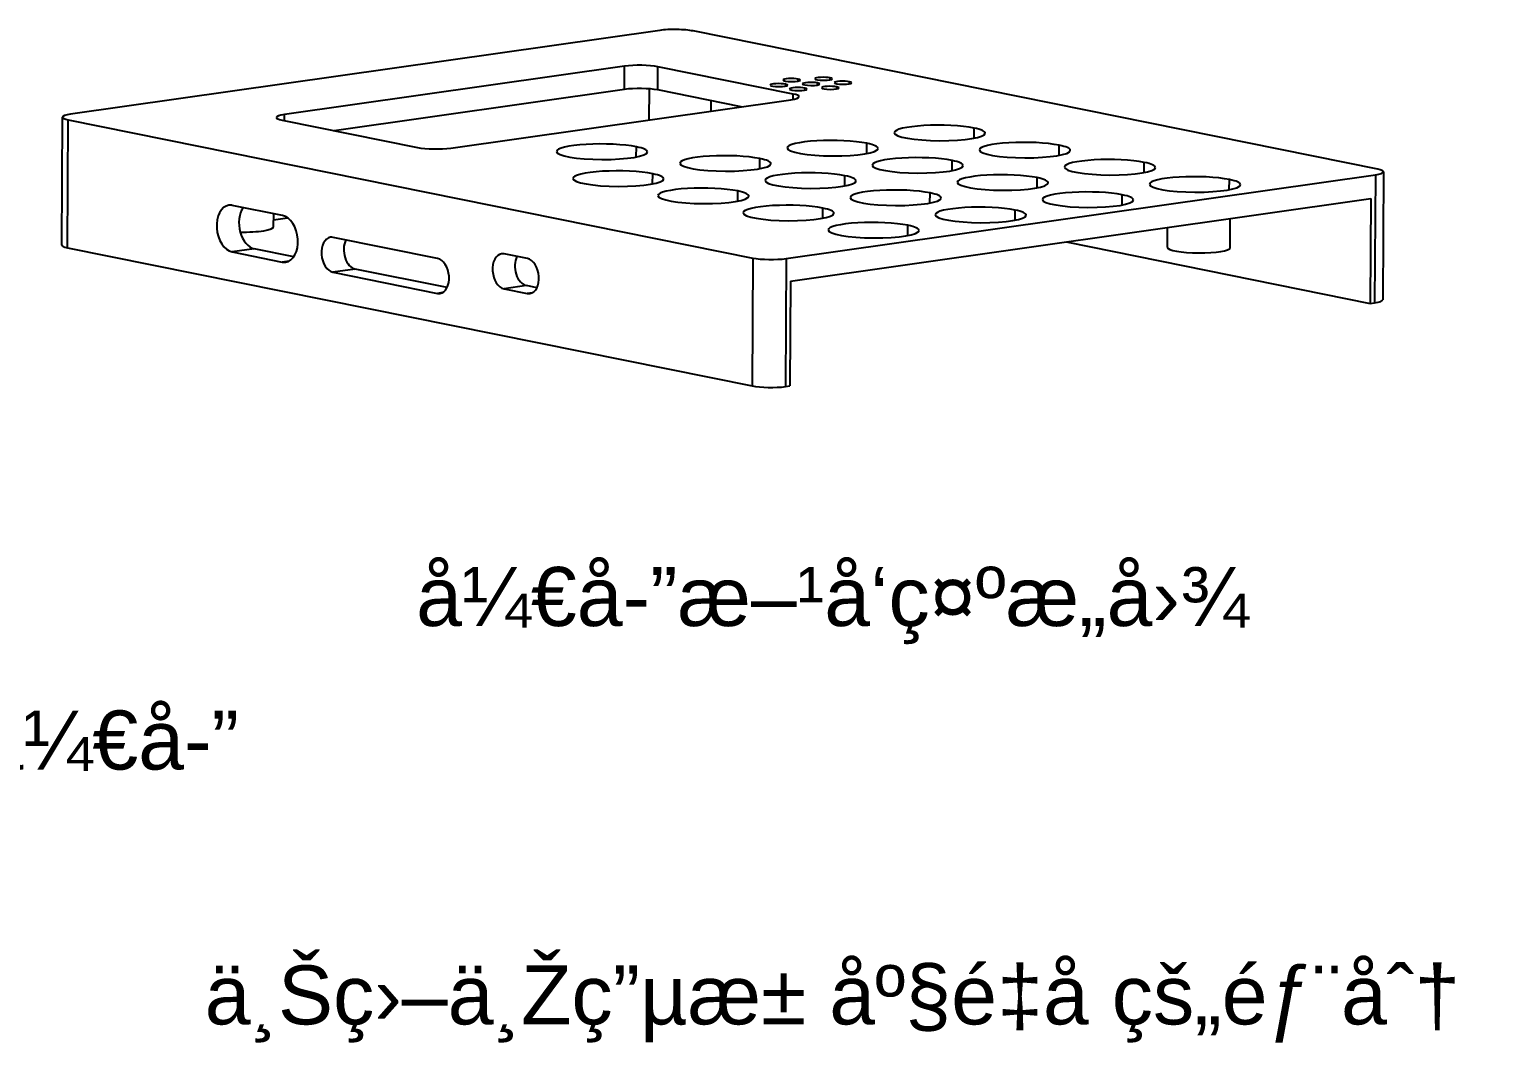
# Model space of a CAD drawing. Header units: millimetres. Extents: x -3 to 302, y 32 to 210.
# Drawn here: x 177.7 to 302.3, y 31.9 to 117.7 of the extents above; entities that cross this region are included whole.
import ezdxf
from ezdxf.enums import TextEntityAlignment as Align

# ---------------------------------------------------------------- set-up
doc = ezdxf.new("R2010")
doc.units = ezdxf.units.MM
for name, color, linetype in [('Annotation', 7, 'CONTINUOUS'), ('Annotation001', 7, 'CONTINUOUS'), ('Annotation004', 7, 'CONTINUOUS'), ('View001', 7, 'CONTINUOUS')]:
    doc.layers.add(name, color=color, linetype=linetype)
doc.styles.get("Standard").update_dxf_attribs({"font": 'arial.ttf'})

msp = doc.modelspace()

# ---------------------------------------------------------------- linework, layer by layer
at = {"layer": 'View001'}
for p, q in [((231.09, 117.661), (181.211, 110.559)), ((291.865, 105.914), (233.911, 117.612)), ((228.111, 114.633), (199.317, 110.533)), ((228.1, 112.663), (228.111, 114.633)), ((230.921, 112.613), (230.932, 114.584)), ((242.392, 112.271), (230.932, 114.584)), ((242.817, 113.37), (242.818, 113.538)), ((245.525, 113.474), (245.526, 113.642)), ((228.1, 112.663), (203.526, 109.164)), ((230.195, 110.084), (230.209, 112.706)), ((237.97, 111.191), (230.921, 112.613)), ((241.746, 112.936), (241.747, 113.104)), ((242.389, 111.824), (242.392, 112.271)), ((243.383, 112.606), (243.384, 112.773)), ((244.454, 113.04), (244.455, 113.207)), ((246.091, 112.709), (246.092, 112.877)), ((247.162, 113.144), (247.163, 113.311)), ((213.396, 107.692), (242.19, 111.792)), ((235.444, 110.831), (235.448, 111.7)), ((180.462, 99.466), (180.521, 110.305)), ((180.951, 99.24), (181.009, 110.079)), ((181.009, 110.079), (238.964, 98.382)), ((199.115, 110.054), (210.575, 107.741)), ((199.314, 110.014), (199.317, 110.533)), ((257.693, 108.53), (257.698, 109.39)), ((229.102, 106.939), (229.107, 107.798)), ((248.624, 107.239), (248.629, 108.099)), ((264.896, 107.076), (264.901, 107.936)), ((239.555, 105.947), (239.56, 106.807)), ((255.828, 105.785), (255.832, 106.645)), ((272.1, 105.622), (272.104, 106.482)), ((230.486, 104.656), (230.491, 105.516)), ((241.785, 98.333), (291.663, 105.435)), ((246.759, 104.493), (246.763, 105.353)), ((263.031, 104.331), (263.036, 105.191)), ((279.303, 104.168), (279.308, 105.028)), ((291.663, 105.435), (291.605, 94.596)), ((292.354, 105.688), (292.295, 94.849)), ((237.69, 103.202), (237.695, 104.062)), ((242.152, 96.416), (291.275, 103.41)), ((253.962, 103.039), (253.967, 103.899)), ((270.234, 102.877), (270.239, 103.737)), ((291.275, 103.41), (291.227, 94.542)), ((199.157, 101.977), (194.901, 102.836)), ((198.402, 101.019), (198.408, 102.129)), ((244.893, 101.748), (244.898, 102.608)), ((261.165, 101.585), (261.17, 102.445)), ((198.405, 101.613), (199.587, 101.781)), ((252.097, 100.294), (252.101, 101.154)), ((274.06, 99.275), (274.069, 100.96)), ((279.36, 99.247), (279.373, 101.716)), ((212.282, 98.342), (203.441, 100.126)), ((265.484, 99.738), (291.227, 94.542)), ((180.951, 99.24), (238.905, 87.543)), ((196.769, 99.164), (194.88, 98.895)), ((194.88, 98.895), (199.136, 98.036)), ((200.111, 98.489), (196.769, 99.164)), ((219.886, 98.336), (217.922, 98.732)), ((238.964, 98.382), (238.905, 87.543)), ((199.707, 98.117), (199.136, 98.036)), ((205.315, 97.439), (203.425, 97.17)), ((203.425, 97.17), (212.266, 95.386)), ((213.083, 95.871), (205.315, 97.439)), ((241.785, 98.333), (241.726, 87.494)), ((219.795, 96.045), (217.906, 95.776)), ((220.687, 95.865), (219.795, 96.045)), ((242.152, 96.416), (242.104, 87.547)), ((212.694, 95.447), (212.266, 95.386)), ((217.906, 95.776), (219.87, 95.38)), ((220.299, 95.441), (219.87, 95.38)), ((291.227, 94.542), (291.605, 94.596)), ((241.726, 87.494), (242.104, 87.547))]:
    msp.add_line(p, q, dxfattribs=at)
for centre, major_axis, ratio, start_param, end_param in [((232.399, 117.397), (2, -0.011), 0.1703591, 0.7149177, 2.2857141), ((229.42, 114.369), (-2, 0.011), 0.1703591, -2.4266749, -0.8558786), ((242.251, 113.457), (0.75, -0.004), 0.1703591, 0.7149177, 3.1415927), ((242.251, 113.457), (0.75, -0.004), 0.1703591, 3.1415927, 0), ((242.251, 113.457), (0.75, -0.004), 0.1703591, 0, 0.7149177), ((244.959, 113.561), (0.75, -0.004), 0.1703591, 0.7149177, 3.1415927), ((244.959, 113.561), (0.75, -0.004), 0.1703591, 3.1415927, 0), ((244.959, 113.561), (0.75, -0.004), 0.1703591, 0, 0.7149177), ((246.596, 113.23), (0.75, -0.004), 0.1703591, 0.7149177, 3.1415927), ((229.41, 112.398), (-2, 0.011), 0.1703591, -2.4266749, -0.8558786), ((241.18, 113.023), (0.75, -0.004), 0.1703591, 0.7149177, 3.1415927), ((241.18, 113.023), (0.75, -0.004), 0.1703591, 3.1415927, 0), ((241.18, 113.023), (0.75, -0.004), 0.1703591, 0, 0.7149177), ((242.818, 112.692), (0.75, -0.004), 0.1703591, 3.1415927, 0), ((242.818, 112.692), (0.75, -0.004), 0.1703591, 0.7149177, 3.1415927), ((240.88, 112.056), (2, -0.011), 0.1703591, 0, 0.7149177), ((243.888, 113.127), (0.75, -0.004), 0.1703591, 0.7149177, 3.1415927), ((243.888, 113.127), (0.75, -0.004), 0.1703591, 3.1415927, 0), ((242.818, 112.692), (0.75, -0.004), 0.1703591, 0, 0.7149177), ((243.888, 113.127), (0.75, -0.004), 0.1703591, 0, 0.7149177), ((245.525, 112.796), (0.75, -0.004), 0.1703591, 3.1415927, 0), ((245.525, 112.796), (0.75, -0.004), 0.1703591, 0.7149177, 3.1415927), ((246.596, 113.23), (0.75, -0.004), 0.1703591, 3.1415927, 0), ((245.525, 112.796), (0.75, -0.004), 0.1703591, 0, 0.7149177), ((246.596, 113.23), (0.75, -0.004), 0.1703591, 0, 0.7149177), ((240.88, 112.056), (2, -0.011), 0.1703591, 5.4273067, 0), ((182.521, 110.295), (-2, 0.011), 0.1703591, 0, -5.5682676), ((182.521, 110.295), (-2, 0.011), 0.1703591, -0.8558786, 0), ((200.627, 110.269), (-2, 0.011), 0.1703591, 0, -5.5682676), ((200.627, 110.269), (-2, 0.011), 0.1703591, -0.8558786, 0), ((254.788, 108.976), (3.85, -0.021), 0.1703591, 0.7149177, 3.1415927), ((245.719, 107.684), (3.85, -0.021), 0.1703591, 0.7149177, 3.1415927), ((254.788, 108.976), (3.85, -0.021), 0.1703591, 3.1415927, 0), ((254.788, 108.976), (3.85, -0.021), 0.1703591, 0, 0.7149177), ((212.087, 107.956), (2, -0.011), 0.1703591, 3.8565104, 5.4273067), ((226.197, 107.384), (3.85, -0.021), 0.1703591, 3.1415927, 0), ((226.197, 107.384), (3.85, -0.021), 0.1703591, 0.7149177, 3.1415927), ((226.197, 107.384), (3.85, -0.021), 0.1703591, 0, 0.7149177), ((236.65, 106.393), (3.85, -0.021), 0.1703591, 0.7149177, 3.1415927), ((245.719, 107.684), (3.85, -0.021), 0.1703591, 3.1415927, 0), ((245.719, 107.684), (3.85, -0.021), 0.1703591, 0, 0.7149177), ((261.991, 107.522), (3.85, -0.021), 0.1703591, 3.1415927, 0), ((261.991, 107.522), (3.85, -0.021), 0.1703591, 0.7149177, 3.1415927), ((261.991, 107.522), (3.85, -0.021), 0.1703591, 0, 0.7149177), ((236.65, 106.393), (3.85, -0.021), 0.1703591, 3.1415927, 0), ((236.65, 106.393), (3.85, -0.021), 0.1703591, 0, 0.7149177), ((252.923, 106.23), (3.85, -0.021), 0.1703591, 3.1415927, 0), ((252.923, 106.23), (3.85, -0.021), 0.1703591, 0.7149177, 3.1415927), ((252.923, 106.23), (3.85, -0.021), 0.1703591, 0, 0.7149177), ((269.195, 106.068), (3.85, -0.021), 0.1703591, 3.1415927, 0), ((269.195, 106.068), (3.85, -0.021), 0.1703591, 0.7149177, 3.1415927), ((269.195, 106.068), (3.85, -0.021), 0.1703591, 0, 0.7149177), ((290.354, 105.699), (2, -0.011), 0.1703591, 0, 0.7149177), ((227.582, 105.102), (3.85, -0.021), 0.1703591, 3.1415927, 0), ((227.582, 105.102), (3.85, -0.021), 0.1703591, 0.7149177, 3.1415927), ((227.582, 105.102), (3.85, -0.021), 0.1703591, 0, 0.7149177), ((243.854, 104.939), (3.85, -0.021), 0.1703591, 3.1415927, 0), ((243.854, 104.939), (3.85, -0.021), 0.1703591, 0.7149177, 3.1415927), ((243.854, 104.939), (3.85, -0.021), 0.1703591, 0, 0.7149177), ((260.126, 104.776), (3.85, -0.021), 0.1703591, 3.1415927, 0), ((260.126, 104.776), (3.85, -0.021), 0.1703591, 0.7149177, 3.1415927), ((260.126, 104.776), (3.85, -0.021), 0.1703591, 0, 0.7149177), ((276.398, 104.614), (3.85, -0.021), 0.1703591, 3.1415927, 0), ((276.398, 104.614), (3.85, -0.021), 0.1703591, 0.7149177, 3.1415927), ((276.398, 104.614), (3.85, -0.021), 0.1703591, 0, 0.7149177), ((290.354, 105.699), (2, -0.011), 0.1703591, 5.4273067, 0), ((234.785, 103.648), (3.85, -0.021), 0.1703591, 3.1415927, 0), ((234.785, 103.648), (3.85, -0.021), 0.1703591, 0.7149177, 3.1415927), ((234.785, 103.648), (3.85, -0.021), 0.1703591, 0, 0.7149177), ((251.057, 103.485), (3.85, -0.021), 0.1703591, 3.1415927, 0), ((251.057, 103.485), (3.85, -0.021), 0.1703591, 0.7149177, 3.1415927), ((251.057, 103.485), (3.85, -0.021), 0.1703591, 0, 0.7149177), ((267.329, 103.322), (3.85, -0.021), 0.1703591, 0.7149177, 3.1415927), ((267.329, 103.322), (3.85, -0.021), 0.1703591, 0, 0.7149177), ((194.89, 100.866), (0.282, -1.98), 0.6459724, -3.1415927, -0.2250651), ((194.89, 100.866), (0.282, -1.98), 0.6459724, -3.3666578, -3.1415927), ((196.78, 101.135), (0.282, -1.98), 0.6459724, -2.5305333, -0.2250651), ((241.988, 102.194), (3.85, -0.021), 0.1703591, 3.1415927, 0), ((241.988, 102.194), (3.85, -0.021), 0.1703591, 0.7149177, 3.1415927), ((241.988, 102.194), (3.85, -0.021), 0.1703591, 0, 0.7149177), ((258.261, 102.031), (3.85, -0.021), 0.1703591, 0.7149177, 3.1415927), ((258.261, 102.031), (3.85, -0.021), 0.1703591, 0, 0.7149177), ((267.329, 103.322), (3.85, -0.021), 0.1703591, 3.1415927, 0), ((195.752, 101.033), (2.65, -0.014), 0.1703591, 4.6469086, 0), ((199.147, 100.007), (0.282, -1.98), 0.6459724, 0, -3.3666578), ((249.192, 100.74), (3.85, -0.021), 0.1703591, 0.7149177, 3.1415927), ((249.192, 100.74), (3.85, -0.021), 0.1703591, 0, 0.7149177), ((258.261, 102.031), (3.85, -0.021), 0.1703591, 3.1415927, 0), ((203.433, 98.648), (0.211, -1.485), 0.6459724, -3.1415927, -0.2250651), ((203.433, 98.648), (0.211, -1.485), 0.6459724, -3.3666578, -3.1415927), ((205.323, 98.917), (0.211, -1.485), 0.6459724, -2.3908005, -0.2250651), ((249.192, 100.74), (3.85, -0.021), 0.1703591, 3.1415927, 0), ((182.462, 99.456), (-2, 0.011), 0.1703591, 0, -5.5682676), ((217.914, 97.254), (0.211, -1.485), 0.6459724, -3.1415927, -0.2250651), ((217.914, 97.254), (0.211, -1.485), 0.6459724, -3.3666578, -3.1415927), ((219.803, 97.523), (0.211, -1.485), 0.6459724, -2.3908005, -0.2250651), ((240.475, 98.597), (-2, 0.011), 0.1703591, -5.5682676, -3.9974713), ((276.71, 99.261), (2.65, -0.014), 0.1703591, 3.1415927, 0), ((199.147, 100.007), (0.282, -1.98), 0.6459724, -0.2250651, 0), ((212.274, 96.864), (0.211, -1.485), 0.6459724, 0, -3.3666578), ((219.878, 96.858), (0.211, -1.485), 0.6459724, 0, -3.3666578), ((212.274, 96.864), (0.211, -1.485), 0.6459724, -0.2250651, 0), ((219.878, 96.858), (0.211, -1.485), 0.6459724, -0.2250651, 0), ((290.295, 94.86), (2, -0.011), 0.1703591, 5.4273067, 0), ((240.417, 87.758), (-2, 0.011), 0.1703591, -5.5682676, -3.9974713)]:
    msp.add_ellipse(centre, major_axis=major_axis, ratio=ratio, start_param=start_param, end_param=end_param, dxfattribs=at)

# ---------------------------------------------------------------- texts
at = {"layer": 'Annotation'}
msp.add_text('ä¸Šç›–ä¸Žç”µæ±\xa0åº§é‡å\xa0çš„éƒ¨åˆ†', height=5, dxfattribs=at).set_placement((245.706, 33.465), align=Align.CENTER)
at = {"layer": 'Annotation001'}
msp.add_text('å¼€å\xad”æ–¹å‘ç¤ºæ„å›¾', height=5, dxfattribs=at).set_placement((245.706, 67.21), align=Align.CENTER)
at = {"layer": 'Annotation004'}
msp.add_text('ç”±ä¸Šæ–¹å‘ä¸‹çœ‹çš„æ\xad£é¢å¼€å\xad”', height=5, dxfattribs=at).set_placement((140, 55.053), align=Align.CENTER)

doc.saveas('drawing.dxf')
